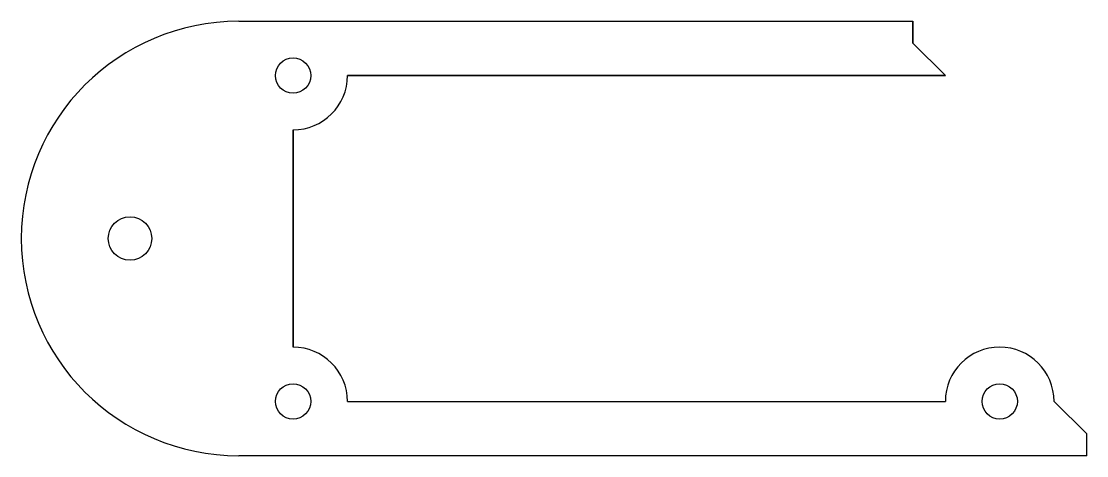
# Model space of a CAD drawing. Header units: millimetres. Extents: x -90 to 8, y -20 to 20.
import ezdxf

# ---------------------------------------------------------------- set-up
doc = ezdxf.new("R2010")
doc.units = ezdxf.units.MM
doc.layers.get('0').update_dxf_attribs({"linetype": 'CONTINUOUS'})

msp = doc.modelspace()

# ---------------------------------------------------------------- linework, layer by layer
for p, q in [((-70, 20), (-8, 20)), ((-70, 20), (-8, 20)), ((-8, 18), (-8, 20)), ((-8, 20), (-8, 18)), ((-8, 18), (-5, 15)), ((-8, 18), (-5, 15)), ((-15, 15), (-60, 15)), ((-60, 15), (-5, 15)), ((-5, 15), (-15, 15)), ((-65, -10), (-65, 10)), ((-65, 10), (-65, -10)), ((-60, -15), (-5, -15)), ((-60, -15), (-5, -15)), ((5, -15), (8, -18)), ((8, -20), (8, -18)), ((8, -20), (-70, -20)), ((8, -20), (-70, -20))]:
    msp.add_line(p, q)
for centre, radius in [((-65, 15), 1.625), ((-80, 0), 2), ((-80, 0), 2), ((-65, -15), 1.625), ((0, -15), 1.625), ((0, -15), 1.625)]:
    msp.add_circle(centre, radius)
for centre, radius, start, end in [((-70, 0), 20, 90, 270), ((-70, 0), 20, 90, 270), ((-65, 15), 5, -90, 0), ((-65, 15), 5, -90, 0), ((-65, -15), 5, 0, 90), ((-65, -15), 5, 0, 90), ((0, -15), 5, 0, 180), ((0, -15), 5, 0, 180)]:
    msp.add_arc(centre, radius, start, end)

doc.saveas('drawing.dxf')
